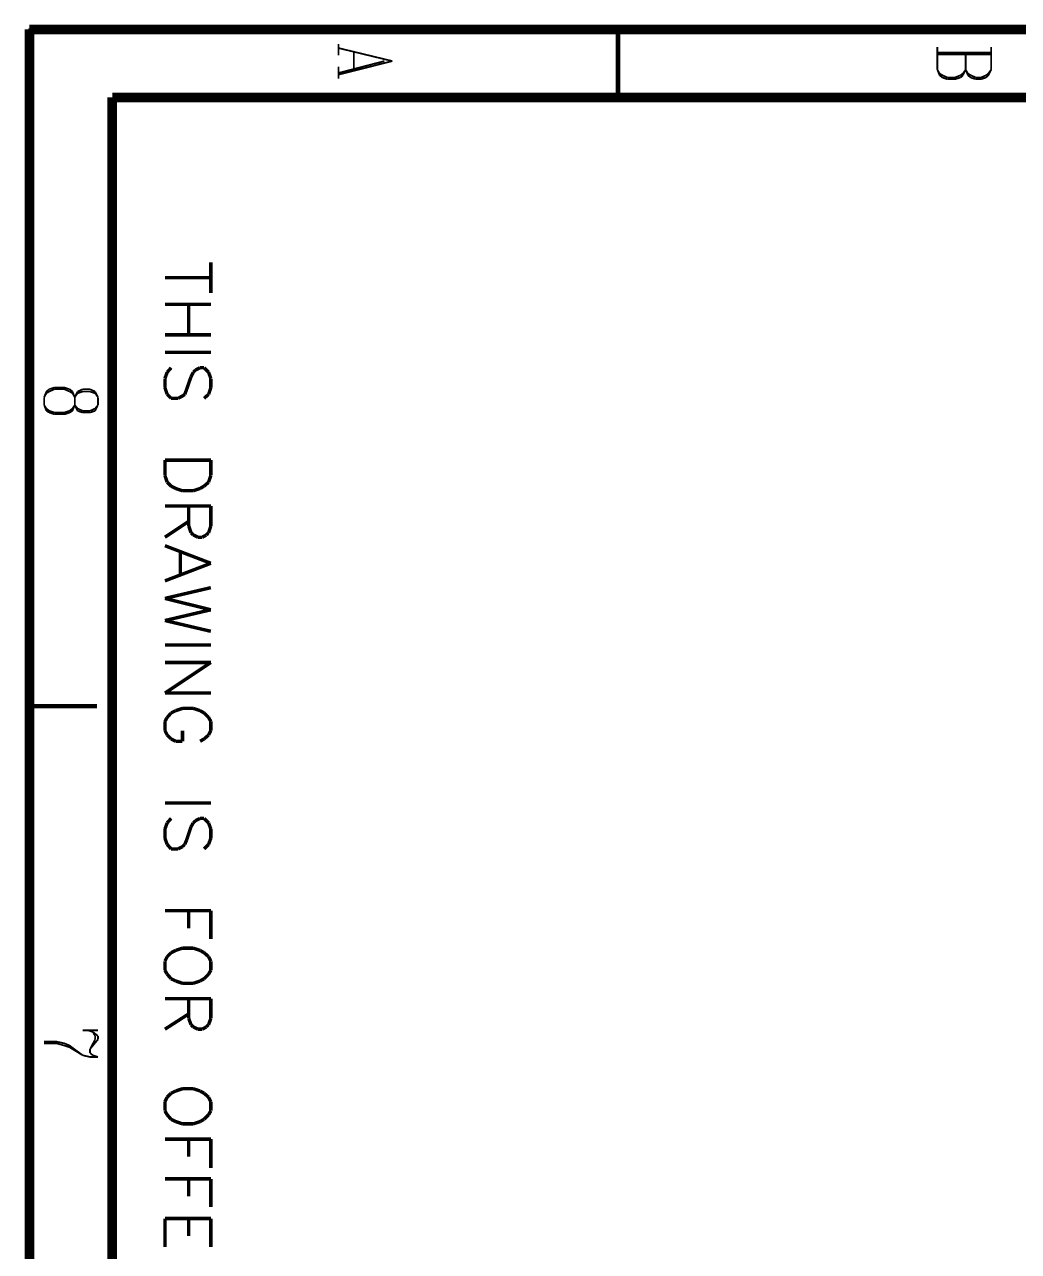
# Model space of a CAD drawing. Extents: x 0.1 to 11.6, y 0.3 to 16.2.
# Drawn here: x 0.141 to 3.062, y 12.626 to 16.234 of the extents above; entities that cross this region are included whole.
import ezdxf

# ---------------------------------------------------------------- set-up
doc = ezdxf.new("R2010")
doc.units = 0
doc.header["$MEASUREMENT"] = 0

msp = doc.modelspace()

# ---------------------------------------------------------------- linework, layer by layer
at = {"color": 0}
for points, const_width in [([(0.155003, 16.22), (11.57, 16.22)], 0.028333), ([(0.155003, 0.310004), (0.155003, 16.22)], 0.028333), ([(1.88499, 16.02), (1.88499, 16.22)], 0.013333), ([(1.06331, 16.1767), (1.06331, 16.1433)], 0.005208), ([(1.22168, 16.1267), (1.06331, 16.165)], 0.005208), ([(2.82335, 16.1017), (2.82335, 16.1683)], 0.005208), ([(2.98167, 16.1683), (2.98167, 16.1017)], 0.005208), ([(1.22168, 16.1267), (1.06331, 16.0867)], 0.005208), ([(1.19835, 16.1267), (1.06331, 16.0917)], 0.005208), ([(1.10834, 16.155), (1.10834, 16.1033)], 0.005208), ([(2.98167, 16.1517), (2.82335, 16.1517)], 0.005208), ([(2.98167, 16.1467), (2.82335, 16.1467)], 0.005208), ([(2.90668, 16.1467), (2.90668, 16.1017)], 0.005208), ([(1.06331, 16.11), (1.06331, 16.075)], 0.005208), ([(2.83003, 16.085), (2.82335, 16.1017)], 0.005208), ([(2.83003, 16.09), (2.82335, 16.1017)], 0.005208), ([(2.83832, 16.085), (2.83003, 16.09)], 0.005208), ([(2.89833, 16.09), (2.89165, 16.085)], 0.005208), ([(2.90668, 16.1017), (2.89833, 16.085)], 0.005208), ([(2.90668, 16.1017), (2.89833, 16.09)], 0.005208), ([(2.91336, 16.085), (2.90668, 16.1017)], 0.005208), ([(2.91336, 16.09), (2.90668, 16.1017)], 0.005208), ([(2.92165, 16.085), (2.91336, 16.09)], 0.005208), ([(2.97331, 16.09), (2.96669, 16.085)], 0.005208), ([(2.98167, 16.1017), (2.97331, 16.085)], 0.005208), ([(2.98167, 16.1017), (2.97331, 16.09)], 0.005208), ([(2.83832, 16.0783), (2.83003, 16.085)], 0.005208), ([(2.85335, 16.0783), (2.83832, 16.085)], 0.005208), ([(2.85335, 16.0733), (2.83832, 16.0783)], 0.005208), ([(2.875, 16.0783), (2.85335, 16.0783)], 0.005208), ([(2.875, 16.0733), (2.85335, 16.0733)], 0.005208), ([(2.89165, 16.085), (2.875, 16.0783)], 0.005208), ([(2.89165, 16.0783), (2.875, 16.0733)], 0.005208), ([(2.89833, 16.085), (2.89165, 16.0783)], 0.005208), ([(2.92165, 16.0783), (2.91336, 16.085)], 0.005208), ([(2.93668, 16.0783), (2.92165, 16.085)], 0.005208), ([(2.93668, 16.0733), (2.92165, 16.0783)], 0.005208), ([(2.95167, 16.0783), (2.93668, 16.0783)], 0.005208), ([(2.95167, 16.0733), (2.93668, 16.0733)], 0.005208), ([(2.96669, 16.085), (2.95167, 16.0783)], 0.005208), ([(2.96669, 16.0783), (2.95167, 16.0733)], 0.005208), ([(2.97331, 16.085), (2.96669, 16.0783)], 0.005208), ([(0.398329, 16.02), (11.315, 16.02)], 0.028333), ([(0.398329, 0.533311), (0.398329, 16.02)], 0.028333), ([(0.688314, 15.535), (0.688314, 15.445)], 0.01), ([(0.688314, 15.49), (0.553331, 15.49)], 0.01), ([(0.688314, 15.4117), (0.553331, 15.4117)], 0.01), ([(0.623318, 15.4117), (0.623318, 15.3217)], 0.01), ([(0.688314, 15.3217), (0.553331, 15.3217)], 0.01), ([(0.688314, 15.27), (0.553331, 15.27)], 0.01), ([(0.560004, 15.2117), (0.571669, 15.225)], 0.01), ([(0.656685, 15.225), (0.643338, 15.2183)], 0.01), ([(0.668349, 15.225), (0.656685, 15.225)], 0.01), ([(0.68164, 15.2117), (0.668349, 15.225)], 0.01), ([(0.553331, 15.1933), (0.560004, 15.2117)], 0.01), ([(0.553331, 15.1667), (0.553331, 15.1933)], 0.01), ([(0.629992, 15.1983), (0.616644, 15.16)], 0.01), ([(0.636664, 15.2117), (0.629992, 15.1983)], 0.01), ([(0.643338, 15.2183), (0.636664, 15.2117)], 0.01), ([(0.688314, 15.1933), (0.68164, 15.2117)], 0.01), ([(0.688314, 15.1667), (0.688314, 15.1933)], 0.01), ([(0.205024, 15.155), (0.198351, 15.1383)], 0.005208), ([(0.205024, 15.15), (0.198351, 15.1383)], 0.005208), ([(0.213325, 15.1617), (0.205024, 15.155)], 0.005208), ([(0.213325, 15.155), (0.205024, 15.15)], 0.005208), ([(0.228353, 15.1667), (0.213325, 15.1617)], 0.005208), ([(0.228353, 15.1617), (0.213325, 15.155)], 0.005208), ([(0.258356, 15.1667), (0.228353, 15.1667)], 0.005208), ([(0.258356, 15.1617), (0.228353, 15.1617)], 0.005208), ([(0.273329, 15.1617), (0.258356, 15.1667)], 0.005208), ([(0.273329, 15.155), (0.258356, 15.1617)], 0.005208), ([(0.281685, 15.155), (0.273329, 15.1617)], 0.005208), ([(0.281685, 15.15), (0.273329, 15.155)], 0.005208), ([(0.288357, 15.1383), (0.281685, 15.155)], 0.005208), ([(0.288357, 15.1383), (0.281685, 15.15)], 0.005208), ([(0.296658, 15.155), (0.288357, 15.1383)], 0.005208), ([(0.296658, 15.15), (0.288357, 15.1383)], 0.005208), ([(0.311686, 15.1617), (0.296658, 15.155)], 0.005208), ([(0.311686, 15.155), (0.296658, 15.15)], 0.005208), ([(0.333333, 15.1617), (0.311686, 15.1617)], 0.005208), ([(0.333333, 15.155), (0.311686, 15.155)], 0.005208), ([(0.348307, 15.155), (0.333333, 15.1617)], 0.005208), ([(0.348307, 15.15), (0.333333, 15.155)], 0.005208), ([(0.356663, 15.1383), (0.348307, 15.155)], 0.005208), ([(0.356663, 15.1383), (0.348307, 15.15)], 0.005208), ([(0.560004, 15.1467), (0.553331, 15.1667)], 0.01), ([(0.616644, 15.16), (0.611654, 15.1467)], 0.01), ([(0.68164, 15.1467), (0.688314, 15.1667)], 0.01), ([(0.198351, 15.1383), (0.198351, 15.115)], 0.005208), ([(0.198351, 15.115), (0.205024, 15.0983)], 0.005208), ([(0.198351, 15.115), (0.205024, 15.105)], 0.005208), ([(0.281685, 15.0983), (0.288357, 15.115)], 0.005208), ([(0.281685, 15.105), (0.288357, 15.115)], 0.005208), ([(0.288357, 15.1383), (0.288357, 15.115)], 0.005208), ([(0.288357, 15.115), (0.296658, 15.0983)], 0.005208), ([(0.288357, 15.115), (0.296658, 15.105)], 0.005208), ([(0.348307, 15.0983), (0.356663, 15.115)], 0.005208), ([(0.348307, 15.105), (0.356663, 15.115)], 0.005208), ([(0.356663, 15.115), (0.356663, 15.1383)], 0.005208), ([(0.571669, 15.135), (0.560004, 15.1467)], 0.01), ([(0.591689, 15.135), (0.571669, 15.135)], 0.01), ([(0.604981, 15.1417), (0.591689, 15.135)], 0.01), ([(0.611654, 15.1467), (0.604981, 15.1417)], 0.01), ([(0.668349, 15.135), (0.68164, 15.1467)], 0.01), ([(0.205024, 15.105), (0.213325, 15.0983)], 0.005208), ([(0.205024, 15.0983), (0.213325, 15.0933)], 0.005208), ([(0.213325, 15.0983), (0.228353, 15.0933)], 0.005208), ([(0.213325, 15.0933), (0.228353, 15.0883)], 0.005208), ([(0.228353, 15.0933), (0.258356, 15.0933)], 0.005208), ([(0.228353, 15.0883), (0.258356, 15.0883)], 0.005208), ([(0.258356, 15.0933), (0.273329, 15.0983)], 0.005208), ([(0.258356, 15.0883), (0.273329, 15.0933)], 0.005208), ([(0.273329, 15.0983), (0.281685, 15.105)], 0.005208), ([(0.273329, 15.0933), (0.281685, 15.0983)], 0.005208), ([(0.296658, 15.105), (0.311686, 15.0983)], 0.005208), ([(0.296658, 15.0983), (0.311686, 15.0933)], 0.005208), ([(0.311686, 15.0983), (0.333333, 15.0983)], 0.005208), ([(0.311686, 15.0933), (0.333333, 15.0933)], 0.005208), ([(0.333333, 15.0983), (0.348307, 15.105)], 0.005208), ([(0.333333, 15.0933), (0.348307, 15.0983)], 0.005208), ([(0.688314, 14.9533), (0.553331, 14.9533)], 0.01), ([(0.553331, 14.9083), (0.553331, 14.9533)], 0.01), ([(0.688314, 14.9533), (0.688314, 14.9083)], 0.01), ([(0.560004, 14.8883), (0.553331, 14.9083)], 0.01), ([(0.688314, 14.9083), (0.68164, 14.8883)], 0.01), ([(0.571669, 14.8767), (0.560004, 14.8883)], 0.01), ([(0.585015, 14.87), (0.571669, 14.8767)], 0.01), ([(0.604981, 14.8633), (0.585015, 14.87)], 0.01), ([(0.636664, 14.8633), (0.604981, 14.8633)], 0.01), ([(0.656685, 14.87), (0.636664, 14.8633)], 0.01), ([(0.668349, 14.8767), (0.656685, 14.87)], 0.01), ([(0.68164, 14.8883), (0.668349, 14.8767)], 0.01), ([(0.688314, 14.8183), (0.553331, 14.8183)], 0.01), ([(0.623318, 14.76), (0.623318, 14.8183)], 0.01), ([(0.688314, 14.8183), (0.688314, 14.76)], 0.01), ([(0.623318, 14.7733), (0.553331, 14.7267)], 0.01), ([(0.629992, 14.74), (0.623318, 14.76)], 0.01), ([(0.688314, 14.76), (0.68164, 14.74)], 0.01), ([(0.636664, 14.7333), (0.629992, 14.74)], 0.01), ([(0.650011, 14.7267), (0.636664, 14.7333)], 0.01), ([(0.663357, 14.7267), (0.650011, 14.7267)], 0.01), ([(0.675022, 14.7333), (0.663357, 14.7267)], 0.01), ([(0.68164, 14.74), (0.675022, 14.7333)], 0.01), ([(0.688314, 14.65), (0.553331, 14.7017)], 0.01), ([(0.598307, 14.6817), (0.598307, 14.6167)], 0.01), ([(0.688314, 14.65), (0.553331, 14.5983)], 0.01), ([(0.688314, 14.5783), (0.553331, 14.5467)], 0.01), ([(0.688314, 14.5133), (0.553331, 14.5467)], 0.01), ([(0.688314, 14.5133), (0.553331, 14.4817)], 0.01), ([(0.688314, 14.45), (0.553331, 14.4817)], 0.01), ([(0.688314, 14.41), (0.553331, 14.41)], 0.01), ([(0.688314, 14.3583), (0.553331, 14.3583)], 0.01), ([(0.688314, 14.3583), (0.553331, 14.2683)], 0.01), ([(0.688314, 14.2683), (0.553331, 14.2683)], 0.01), ([(0.353353, 14.23), (0.155003, 14.23)], 0.013333), ([(0.571669, 14.21), (0.560004, 14.1967)], 0.01), ([(0.585015, 14.2167), (0.571669, 14.21)], 0.01), ([(0.604981, 14.2233), (0.585015, 14.2167)], 0.01), ([(0.636664, 14.2233), (0.604981, 14.2233)], 0.01), ([(0.656685, 14.2167), (0.636664, 14.2233)], 0.01), ([(0.668349, 14.21), (0.656685, 14.2167)], 0.01), ([(0.68164, 14.1967), (0.668349, 14.21)], 0.01), ([(0.560004, 14.1967), (0.553331, 14.185)], 0.01), ([(0.553331, 14.185), (0.553331, 14.1583)], 0.01), ([(0.688314, 14.185), (0.68164, 14.1967)], 0.01), ([(0.688314, 14.1583), (0.688314, 14.185)], 0.01), ([(0.553331, 14.1583), (0.560004, 14.145)], 0.01), ([(0.560004, 14.145), (0.571669, 14.1333)], 0.01), ([(0.604981, 14.1583), (0.604981, 14.1267)], 0.01), ([(0.668349, 14.1333), (0.68164, 14.145)], 0.01), ([(0.68164, 14.145), (0.688314, 14.1583)], 0.01), ([(0.571669, 14.1333), (0.585015, 14.1267)], 0.01), ([(0.585015, 14.1267), (0.604981, 14.1267)], 0.01), ([(0.656685, 14.1267), (0.668349, 14.1333)], 0.01), ([(0.688314, 13.945), (0.553331, 13.945)], 0.01), ([(0.553331, 13.8683), (0.560004, 13.8867)], 0.01), ([(0.560004, 13.8867), (0.571669, 13.9)], 0.01), ([(0.636664, 13.8867), (0.629992, 13.875)], 0.01), ([(0.643338, 13.8933), (0.636664, 13.8867)], 0.01), ([(0.656685, 13.9), (0.643338, 13.8933)], 0.01), ([(0.668349, 13.9), (0.656685, 13.9)], 0.01), ([(0.68164, 13.8867), (0.668349, 13.9)], 0.01), ([(0.688314, 13.8683), (0.68164, 13.8867)], 0.01), ([(0.553331, 13.8417), (0.553331, 13.8683)], 0.01), ([(0.629992, 13.875), (0.616644, 13.835)], 0.01), ([(0.688314, 13.8417), (0.688314, 13.8683)], 0.01), ([(0.560004, 13.8233), (0.553331, 13.8417)], 0.01), ([(0.571669, 13.81), (0.560004, 13.8233)], 0.01), ([(0.604981, 13.8167), (0.591689, 13.81)], 0.01), ([(0.611654, 13.8233), (0.604981, 13.8167)], 0.01), ([(0.616644, 13.835), (0.611654, 13.8233)], 0.01), ([(0.668349, 13.81), (0.68164, 13.8233)], 0.01), ([(0.68164, 13.8233), (0.688314, 13.8417)], 0.01), ([(0.591689, 13.81), (0.571669, 13.81)], 0.01), ([(0.688314, 13.6283), (0.553331, 13.6283)], 0.01), ([(0.623318, 13.6283), (0.623318, 13.5767)], 0.01), ([(0.688314, 13.6283), (0.688314, 13.545)], 0.01), ([(0.560004, 13.4933), (0.553331, 13.48)], 0.01), ([(0.571669, 13.505), (0.560004, 13.4933)], 0.01), ([(0.585015, 13.5117), (0.571669, 13.505)], 0.01), ([(0.604981, 13.5183), (0.585015, 13.5117)], 0.01), ([(0.636664, 13.5183), (0.604981, 13.5183)], 0.01), ([(0.656685, 13.5117), (0.636664, 13.5183)], 0.01), ([(0.668349, 13.505), (0.656685, 13.5117)], 0.01), ([(0.68164, 13.4933), (0.668349, 13.505)], 0.01), ([(0.688314, 13.48), (0.68164, 13.4933)], 0.01), ([(0.553331, 13.48), (0.553331, 13.4533)], 0.01), ([(0.553331, 13.4533), (0.560004, 13.4417)], 0.01), ([(0.68164, 13.4417), (0.688314, 13.4533)], 0.01), ([(0.688314, 13.4533), (0.688314, 13.48)], 0.01), ([(0.560004, 13.4417), (0.571669, 13.4283)], 0.01), ([(0.571669, 13.4283), (0.585015, 13.4217)], 0.01), ([(0.585015, 13.4217), (0.604981, 13.415)], 0.01), ([(0.636664, 13.415), (0.656685, 13.4217)], 0.01), ([(0.656685, 13.4217), (0.668349, 13.4283)], 0.01), ([(0.668349, 13.4283), (0.68164, 13.4417)], 0.01), ([(0.604981, 13.415), (0.636664, 13.415)], 0.01), ([(0.688314, 13.37), (0.553331, 13.37)], 0.01), ([(0.623318, 13.3117), (0.623318, 13.37)], 0.01), ([(0.688314, 13.37), (0.688314, 13.3117)], 0.01), ([(0.623318, 13.325), (0.553331, 13.28)], 0.01), ([(0.629992, 13.2933), (0.623318, 13.3117)], 0.01), ([(0.688314, 13.3117), (0.68164, 13.2933)], 0.01), ([(0.356663, 13.2767), (0.311686, 13.2767)], 0.005208), ([(0.32666, 13.2767), (0.341689, 13.2717)], 0.005208), ([(0.636664, 13.2867), (0.629992, 13.2933)], 0.01), ([(0.650011, 13.28), (0.636664, 13.2867)], 0.01), ([(0.663357, 13.28), (0.650011, 13.28)], 0.01), ([(0.675022, 13.2867), (0.663357, 13.28)], 0.01), ([(0.68164, 13.2933), (0.675022, 13.2867)], 0.01), ([(0.235026, 13.2433), (0.198351, 13.2433)], 0.005208), ([(0.235026, 13.2383), (0.198351, 13.2383)], 0.005208), ([(0.258356, 13.2383), (0.235026, 13.2433)], 0.005208), ([(0.258356, 13.2317), (0.235026, 13.2383)], 0.005208), ([(0.273329, 13.2317), (0.258356, 13.2383)], 0.005208), ([(0.356663, 13.25), (0.333333, 13.2217)], 0.005208), ([(0.348307, 13.25), (0.333333, 13.2217)], 0.005208), ([(0.341689, 13.2717), (0.356663, 13.26)], 0.005208), ([(0.341689, 13.2717), (0.348307, 13.26)], 0.005208), ([(0.348307, 13.26), (0.348307, 13.25)], 0.005208), ([(0.356663, 13.26), (0.356663, 13.25)], 0.005208), ([(0.273329, 13.2267), (0.258356, 13.2317)], 0.005208), ([(0.311686, 13.2033), (0.273329, 13.2317)], 0.005208), ([(0.311686, 13.2033), (0.273329, 13.2267)], 0.005208), ([(0.333333, 13.1983), (0.311686, 13.2033)], 0.005208), ([(0.333333, 13.2217), (0.333333, 13.21)], 0.005208), ([(0.333333, 13.21), (0.341689, 13.2033)], 0.005208), ([(0.341689, 13.2033), (0.356663, 13.1983)], 0.005208), ([(0.356663, 13.1983), (0.333333, 13.1983)], 0.005208), ([(0.571669, 13.0917), (0.560004, 13.08)], 0.01), ([(0.585015, 13.0983), (0.571669, 13.0917)], 0.01), ([(0.604981, 13.105), (0.585015, 13.0983)], 0.01), ([(0.636664, 13.105), (0.604981, 13.105)], 0.01), ([(0.656685, 13.0983), (0.636664, 13.105)], 0.01), ([(0.668349, 13.0917), (0.656685, 13.0983)], 0.01), ([(0.68164, 13.08), (0.668349, 13.0917)], 0.01), ([(0.560004, 13.08), (0.553331, 13.0667)], 0.01), ([(0.553331, 13.0667), (0.553331, 13.04)], 0.01), ([(0.688314, 13.0667), (0.68164, 13.08)], 0.01), ([(0.688314, 13.04), (0.688314, 13.0667)], 0.01), ([(0.553331, 13.04), (0.560004, 13.0283)], 0.01), ([(0.560004, 13.0283), (0.571669, 13.015)], 0.01), ([(0.668349, 13.015), (0.68164, 13.0283)], 0.01), ([(0.68164, 13.0283), (0.688314, 13.04)], 0.01), ([(0.571669, 13.015), (0.585015, 13.0084)], 0.01), ([(0.585015, 13.0084), (0.604981, 13.0017)], 0.01), ([(0.604981, 13.0017), (0.636664, 13.0017)], 0.01), ([(0.636664, 13.0017), (0.656685, 13.0084)], 0.01), ([(0.656685, 13.0084), (0.668349, 13.015)], 0.01), ([(0.688314, 12.9567), (0.553331, 12.9567)], 0.01), ([(0.623318, 12.9567), (0.623318, 12.905)], 0.01), ([(0.688314, 12.9567), (0.688314, 12.8717)], 0.01), ([(0.688314, 12.84), (0.553331, 12.84)], 0.01), ([(0.623318, 12.84), (0.623318, 12.7884)], 0.01), ([(0.688314, 12.84), (0.688314, 12.7567)], 0.01), ([(0.688314, 12.7233), (0.553331, 12.7233)], 0.01), ([(0.553331, 12.7233), (0.553331, 12.64)], 0.01), ([(0.623318, 12.7233), (0.623318, 12.6717)], 0.01), ([(0.688314, 12.7233), (0.688314, 12.64)], 0.01)]:
    msp.add_lwpolyline(points, dxfattribs=dict(at, const_width=const_width))
at = {"color": 0, "const_width": 0.005208}
msp.add_lwpolyline([(0.155003, 16.22), (11.57, 16.22), (11.57, 0.310004), (0.155003, 0.310004), (0.155003, 16.22)], close=True, dxfattribs=at)

doc.saveas('drawing.dxf')
